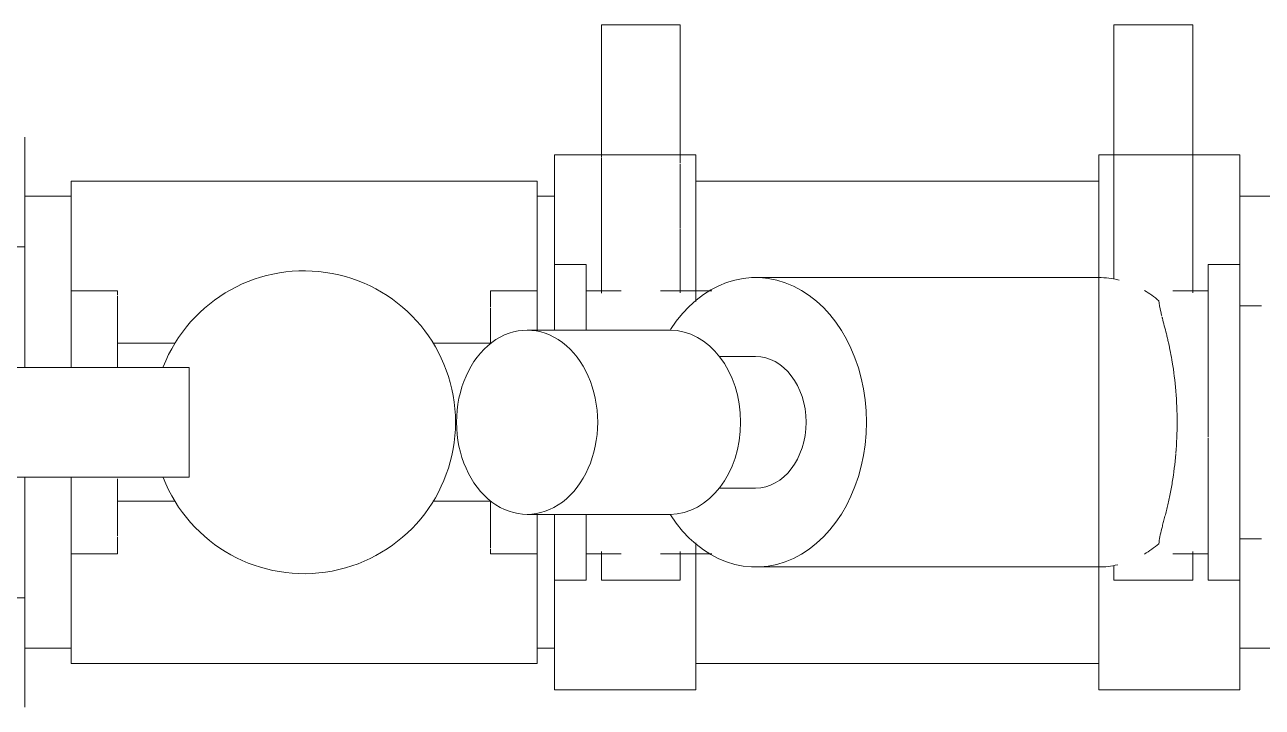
# Model space of a CAD drawing. Header units: inches. Extents: x -3299 to -2250, y -94 to 482.
# Drawn here: x -2389.5 to -2378.21, y 320.74 to 326.97 of the extents above; entities that cross this region are included whole.
import ezdxf

# ---------------------------------------------------------------- set-up
doc = ezdxf.new("R2010")
doc.units = ezdxf.units.IN
doc.header["$MEASUREMENT"] = 0
doc.layers.add('P-PIPE', color=3, linetype='Continuous', lineweight=9)

# ---------------------------------------------------------------- blocks, each defined once
blk = doc.blocks.new('Ball Valve - 2-6 Inch - 2_-V25-Copy of ROOF LEVEL')
at = {"layer": 'P-PIPE'}
for p, q in [((-2.8, 1.6), (-3.5, 1.6)), ((-3.5, -1.6), (-3.5, 1.6)), ((-3.5, 1.6), (-3.5, 1.545)), ((-2.8, 1.6), (-2.8, -1.6)), ((3.5, 1.6), (2.8, 1.6)), ((2.8, 0.503), (2.8, 1.6)), ((3.5, 1.131), (3.5, 1.6)), ((3.5, 1.6), (3.5, 0.503)), ((-3.5, 1.545), (-3.5, 1.131)), ((-3.5, 1.131), (-3.5, 1.068)), ((-1.75, 1.1), (-2.8, 1.1)), ((-1.75, 1.09), (-1.75, 1.1)), ((-1.75, 0.579), (-1.75, 1.088)), ((2.8, 1.1), (1.75, 1.1)), ((1.75, 1.088), (1.75, 1.1)), ((1.75, 0.572), (1.75, 1.084)), ((-1.75, 0.008), (-1.75, 0.572)), ((0, 0.3), (0, 0.5)), ((0, 0.5), (1.698, 0.5)), ((1.698, 0.5), (2.028, 0.5)), ((1.698, -0.5), (1.698, 0.5)), ((1.75, 0.525), (1.75, 0.564)), ((2.028, 0.5), (5, 0.5)), ((2.028, -0.5), (2.028, 0.5)), ((5, 0.5), (5, -0.5)), ((-1.75, -0.564), (-1.75, 0)), ((0, -0.5), (0, -0.3)), ((1.698, -0.5), (0, -0.5)), ((2.028, -0.5), (1.698, -0.5)), ((1.75, -0.572), (1.75, -0.525)), ((5, -0.5), (2.028, -0.5)), ((2.8, -1.6), (2.8, -0.503)), ((3.5, -0.503), (3.5, -1.6)), ((-1.75, -1.084), (-1.75, -0.572)), ((1.75, -1.088), (1.75, -0.579)), ((-3.5, -1.068), (-3.5, -1.6)), ((-2.8, -1.1), (-1.75, -1.1)), ((-1.75, -1.1), (-1.75, -1.088)), ((1.75, -1.1), (1.75, -1.09)), ((1.75, -1.1), (2.8, -1.1)), ((3.5, -1.6), (3.5, -1.131)), ((-3.5, -1.6), (-2.8, -1.6)), ((2.8, -1.6), (3.5, -1.6))]:
    blk.add_line(p, q, dxfattribs=at)
at = {"layer": 'P-PIPE', "flags": 128}
for points in [[(-1.75, 1.1), (-1.622, 1.167), (-1.491, 1.23), (-1.357, 1.287), (-1.222, 1.338), (-1.084, 1.384), (-0.945, 1.425), (-0.805, 1.46), (-0.663, 1.489), (-0.519, 1.513), (-0.376, 1.531), (-0.231, 1.543), (-0.086, 1.549), (0.059, 1.55), (0.204, 1.545), (0.348, 1.534), (0.492, 1.517), (0.635, 1.494), (0.778, 1.466), (0.919, 1.432), (1.052, 1.394)], [(1.058, 1.393), (1.196, 1.347), (1.332, 1.297), (1.466, 1.241), (1.597, 1.18), (1.726, 1.113), (1.75, 1.1)], [(-1.058, -1.393), (-1.196, -1.347), (-1.332, -1.297), (-1.466, -1.241), (-1.597, -1.18), (-1.726, -1.113), (-1.75, -1.1)], [(1.75, -1.1), (1.622, -1.167), (1.491, -1.23), (1.357, -1.287), (1.222, -1.338), (1.084, -1.384), (0.945, -1.425), (0.805, -1.46), (0.663, -1.489), (0.519, -1.513), (0.376, -1.531), (0.231, -1.543), (0.086, -1.549), (-0.059, -1.55), (-0.204, -1.545), (-0.348, -1.534), (-0.492, -1.517), (-0.635, -1.494), (-0.778, -1.466), (-0.919, -1.432), (-1.052, -1.394)]]:
    blk.add_lwpolyline(points, dxfattribs=at)
at = {"layer": 'P-PIPE'}
for radius, start, end in [(0.6, 56.9143, 180), (0.3, 360, 180), (0.2, 360, 180), (0.2, 135, 165), (0.2, 90, 120), (0.2, 15, 75), (0.6, 180, 303.0857), (0.3, 180, 360), (0.2, 180, 360), (0.2, 195, 221.2798), (0.2, 318.7202, 345), (0.2, 240, 300)]:
    blk.add_arc((0, 0), radius, start, end, dxfattribs=at)
for points, knots in [([(-0.125, 0.587), (-0.118, 0.588), (-0.1, 0.592), (-0.081, 0.595), (-0.07, 0.596)], [-0.56672734, -0.56672734, -0.56672734, -0.56672734, -0.55555556, -0.5370319, -0.5370319, -0.5370319, -0.5370319]), ([(0.07, 0.596), (0.082, 0.595), (0.1, 0.592), (0.118, 0.588), (0.125, 0.587)], [-0.46297698, -0.46297698, -0.46297698, -0.46297698, -0.44444444, -0.43329467, -0.43329467, -0.43329467, -0.43329467]), ([(-0.481, 0.358), (-0.474, 0.368), (-0.463, 0.382), (-0.45, 0.397), (-0.446, 0.402)], [-0.79646997, -0.79646997, -0.79646997, -0.79646997, -0.77777778, -0.76652009, -0.76652009, -0.76652009, -0.76652009]), ([(-0.57, 0.187), (-0.568, 0.193), (-0.562, 0.211), (-0.555, 0.228), (-0.551, 0.238)], [-0.89944072, -0.89944072, -0.89944072, -0.89944072, -0.88888889, -0.87024048, -0.87024048, -0.87024048, -0.87024048]), ([(-0.543, -0.255), (-0.547, -0.247), (-0.554, -0.23), (-0.561, -0.214), (-0.564, -0.206)], [-0.13898376, -0.13898376, -0.13898376, -0.13898376, -0.125, -0.11095305, -0.11095305, -0.11095305, -0.11095305]), ([(-0.205, -0.564), (-0.213, -0.561), (-0.228, -0.555), (-0.242, -0.549), (-0.248, -0.546)], [-0.38898095, -0.38898095, -0.38898095, -0.38898095, -0.375, -0.36445728, -0.36445728, -0.36445728, -0.36445728]), ([(0.248, -0.546), (0.242, -0.549), (0.228, -0.555), (0.214, -0.561), (0.206, -0.564)], [-0.63512701, -0.63512701, -0.63512701, -0.63512701, -0.625, -0.61088512, -0.61088512, -0.61088512, -0.61088512])]:
    blk.add_open_spline(points, degree=3, knots=knots, dxfattribs=at)
blk = doc.blocks.new('Check Valve - 0_375-4 Inch - Threaded - 2_-V26-Copy of ROOF LEVEL')
at = {"layer": 'P-PIPE'}
for p, q in [((-1.7, 1.2), (-2.125, 1.2)), ((-2.125, 1.039), (-2.125, 1.2)), ((-2.125, 1.2), (-2.125, 1.039)), ((-1.7, 1.2), (-1.7, 1.159)), ((-1.7, 1.149), (-1.7, 0.504)), ((2.125, 1.2), (1.7, 1.2)), ((1.7, 1.049), (1.7, 1.2)), ((2.125, 1.039), (2.125, 1.2)), ((2.125, 1.2), (2.125, 1.159)), ((2.125, 1.159), (2.125, 1.039)), ((-2.125, 0.504), (-2.125, 1.032)), ((-2.125, 1.032), (-2.125, 0.6)), ((1.7, 0.721), (1.7, 1.039)), ((2.125, 1.032), (2.125, 0.849)), ((-1.174, 0.72), (-1.7, 0.72)), ((1.7, 0.72), (1.174, 0.72)), ((-2.125, 0.6), (-2.125, 0.504)), ((-2.125, -1.032), (-2.125, -0.504)), ((-2.125, -0.504), (-2.125, -1.032)), ((-1.7, -0.516), (-1.7, -1.039)), ((-1.7, -0.72), (-1.174, -0.72)), ((1.174, -0.72), (1.7, -0.72)), ((1.7, -1.149), (1.7, -0.721)), ((2.125, -0.849), (2.125, -1.032)), ((-2.125, -1.2), (-2.125, -1.039)), ((-2.125, -1.039), (-2.125, -1.2)), ((-1.7, -1.049), (-1.7, -1.2)), ((2.125, -1.2), (2.125, -1.039)), ((2.125, -1.039), (2.125, -1.2)), ((-2.125, -1.2), (-1.7, -1.2)), ((1.7, -1.2), (1.7, -1.159)), ((1.7, -1.2), (2.125, -1.2))]:
    blk.add_line(p, q, dxfattribs=at)
for start, end in [(360, 158.5833), (201.4167, 360)]:
    blk.add_arc((0, 0), 1.381, start, end, dxfattribs=at)
blk = doc.blocks.new('Balancing Valve - Straight - 0_5-2 Inch - Threaded - 2_-V27-Copy of ROOF LEVEL')
at = {"layer": 'P-PIPE'}
for p, q in [((-2.697, 3.625), (-2.697, 2.417)), ((-2.697, 3.625), (-1.977, 3.625)), ((-1.977, 2.417), (-1.977, 3.625)), ((1.977, 3.625), (1.977, 2.417)), ((1.977, 3.625), (2.697, 3.625)), ((2.697, 2.417), (2.697, 3.625)), ((-2.697, 2.412), (-2.697, 1.178)), ((-1.977, 2.365), (-1.977, 2.417)), ((1.977, 2.417), (1.977, 1.306)), ((2.697, 1.179), (2.697, 2.417)), ((-1.977, 1.773), (-1.977, 2.356)), ((-1.977, 1.179), (-1.977, 1.767)), ((-2.837, 1.44), (-3.125, 1.44)), ((-3.125, 1.033), (-3.125, 1.44)), ((-3.125, 1.44), (-3.125, 1.033)), ((-2.837, 1.44), (-2.837, 0.847)), ((3.125, 1.44), (2.837, 1.44)), ((2.837, -0.132), (2.837, 1.44)), ((3.125, 1.224), (3.125, 1.44)), ((3.125, 1.44), (3.125, 1.033)), ((0.808, 1.32), (-1.29, 1.32)), ((1.837, 1.32), (0.808, 1.32)), ((-2.515, 1.2), (-2.837, 1.2)), ((-1.69, 1.2), (-2.159, 1.2)), ((2.837, 1.2), (2.515, 1.2)), ((-3.125, 0.847), (-3.125, 1.018)), ((3.125, 1.018), (3.125, -1.018)), ((-2.071, 0.84), (-3.374, 0.84)), ((-1.29, 0.6), (-1.622, 0.6)), ((2.837, -1.44), (2.837, -0.143)), ((-1.622, -0.6), (-1.29, -0.6)), ((-3.374, -0.84), (-2.071, -0.84)), ((-3.125, -1.018), (-3.125, -0.847)), ((-2.837, -0.847), (-2.837, -1.44)), ((-3.125, -1.44), (-3.125, -1.033)), ((-3.125, -1.033), (-3.125, -1.44)), ((3.125, -1.033), (3.125, -1.44)), ((-2.837, -1.2), (-2.515, -1.2)), ((-2.697, -1.178), (-2.697, -1.44)), ((-2.159, -1.2), (-1.69, -1.2)), ((-1.977, -1.44), (-1.977, -1.179)), ((2.515, -1.2), (2.837, -1.2)), ((2.697, -1.44), (2.697, -1.179)), ((3.125, -1.44), (3.125, -1.224)), ((-1.29, -1.32), (0.808, -1.32)), ((0.808, -1.32), (1.837, -1.32)), ((1.977, -1.306), (1.977, -1.44)), ((-3.125, -1.44), (-2.837, -1.44)), ((-1.977, -1.44), (-2.697, -1.44)), ((2.697, -1.44), (1.977, -1.44)), ((2.837, -1.44), (3.125, -1.44))]:
    blk.add_line(p, q, dxfattribs=at)
for centre, major_axis, start_param, end_param in [((-1.29, 0), (0, 1.32), 4.712389, 7.159761), ((1.837, 0), (0, 1.32), 6.096051, 6.283067), ((1.837, 0), (0, 1.32), 5.708191, 5.857876), ((-3.374, 0), (0, 0.84), 4.712389, 7.853982), ((-2.071, 0), (0, 0.84), 4.712389, 6.283185), ((-1.29, 0), (0, 0.6), 4.712389, 6.283185), ((-3.374, 0), (0, 0.84), 1.570796, 4.712389), ((-2.071, 0), (0, 0.84), 3.141593, 4.712389), ((-1.29, 0), (0, 1.32), 2.265017, 4.712389), ((-1.29, 0), (0, 0.6), 3.141593, 4.712389), ((1.837, 0), (0, 1.32), 3.566902, 3.716587), ((1.837, 0), (0, 1.32), 3.141711, 3.314785)]:
    blk.add_ellipse(centre, major_axis=major_axis, ratio=0.766044, start_param=start_param, end_param=end_param, dxfattribs=at)
for points, knots in [([(2.413, 0.969), (2.41, 0.983), (2.398, 1.035), (2.39, 1.079), (2.387, 1.108)], [0.8, 0.8, 0.8, 0.8, 0.85, 1, 1, 1, 1]), ([(2.541, 0.287), (2.534, 0.377), (2.514, 0.531), (2.484, 0.684), (2.465, 0.766), (2.453, 0.819), (2.436, 0.882), (2.423, 0.93), (2.417, 0.954), (2.416, 0.957)], [0.2034788, 0.2034788, 0.2034788, 0.2034788, 0.4, 0.55, 0.5875, 0.625, 0.7, 0.775, 0.7851158, 0.7851158, 0.7851158, 0.7851158]), ([(2.387, -1.108), (2.389, -1.089), (2.395, -1.046), (2.409, -0.984), (2.424, -0.927), (2.436, -0.881), (2.449, -0.831), (2.466, -0.762), (2.487, -0.669), (2.517, -0.509), (2.534, -0.377), (2.541, -0.287)], [0, 0, 0, 0, 0.1, 0.2, 0.25, 0.3, 0.35, 0.4, 0.5, 0.6, 0.7965212, 0.7965212, 0.7965212, 0.7965212])]:
    blk.add_open_spline(points, degree=3, knots=knots, dxfattribs=at)
for points in [[(2.553, 0), (2.553, 0.095), (2.549, 0.19), (2.542, 0.282)], [(2.542, -0.282), (2.549, -0.19), (2.553, -0.095), (2.553, 0)]]:
    blk.add_open_spline(points, degree=3, dxfattribs=at)

msp = doc.modelspace()

# ---------------------------------------------------------------- linework, layer by layer
at = {"layer": 'P-PIPE'}
for p, q in [((-2389.497, 323.845), (-2389.497, 325.944)), ((-2383.379, 325.784), (-2384.667, 325.784)), ((-2384.667, 325.784), (-2384.667, 324.191)), ((-2383.379, 324.445), (-2383.379, 325.784)), ((-2378.417, 325.784), (-2379.704, 325.784)), ((-2379.704, 325.784), (-2379.704, 320.905)), ((-2378.417, 325.784), (-2378.417, 320.905)), ((-2384.825, 325.544), (-2389.075, 325.544)), ((-2389.075, 323.845), (-2389.075, 325.544)), ((-2384.825, 325.544), (-2384.825, 324.189)), ((-2379.704, 325.544), (-2383.379, 325.544)), ((-2389.075, 325.406), (-2389.497, 325.406)), ((-2384.667, 325.406), (-2384.825, 325.406)), ((-2376.582, 325.406), (-2378.417, 325.406)), ((-2378.218, 324.406), (-2378.417, 324.406)), ((-2389.497, 320.745), (-2389.497, 322.844)), ((-2389.075, 321.145), (-2389.075, 322.844)), ((-2384.825, 322.498), (-2384.825, 321.145)), ((-2384.667, 320.905), (-2384.667, 322.498)), ((-2378.417, 322.282), (-2378.218, 322.282)), ((-2383.379, 320.905), (-2383.379, 322.243)), ((-2389.497, 321.283), (-2389.075, 321.283)), ((-2384.825, 321.283), (-2384.667, 321.283)), ((-2378.417, 321.283), (-2376.582, 321.283)), ((-2389.075, 321.145), (-2384.825, 321.145)), ((-2383.379, 321.145), (-2379.704, 321.145)), ((-2384.667, 320.905), (-2383.379, 320.905)), ((-2379.704, 320.905), (-2378.417, 320.905))]:
    msp.add_line(p, q, dxfattribs=at)

# ---------------------------------------------------------------- block references
for name, p in [('Balancing Valve - Straight - 0_5-2 Inch - Threaded - 2_-V27-Copy of ROOF LEVEL', (-2381.542, 323.344)), ('Ball Valve - 2-6 Inch - 2_-V25-Copy of ROOF LEVEL', (-2392.997, 323.344)), ('Check Valve - 0_375-4 Inch - Threaded - 2_-V26-Copy of ROOF LEVEL', (-2386.95, 323.344))]:
    msp.add_blockref(name, p, dxfattribs=at)

doc.saveas('drawing.dxf')
